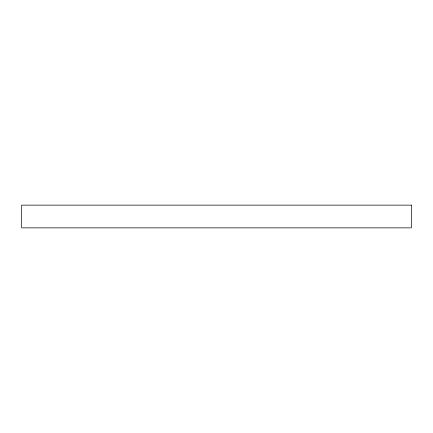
<?xml version="1.0" encoding="UTF-8"?>
<svg xmlns="http://www.w3.org/2000/svg" width="433" height="433" viewBox="0 0 433 433"><rect width="100%" height="100%" fill="white"/><g stroke="black" fill="none" stroke-linecap="round" stroke-linejoin="round"><path stroke-width="0.65" d="M411.35 205.134L21.65 205.134L21.65 227.866L411.35 227.866L411.35 205.134"/></g></svg>
